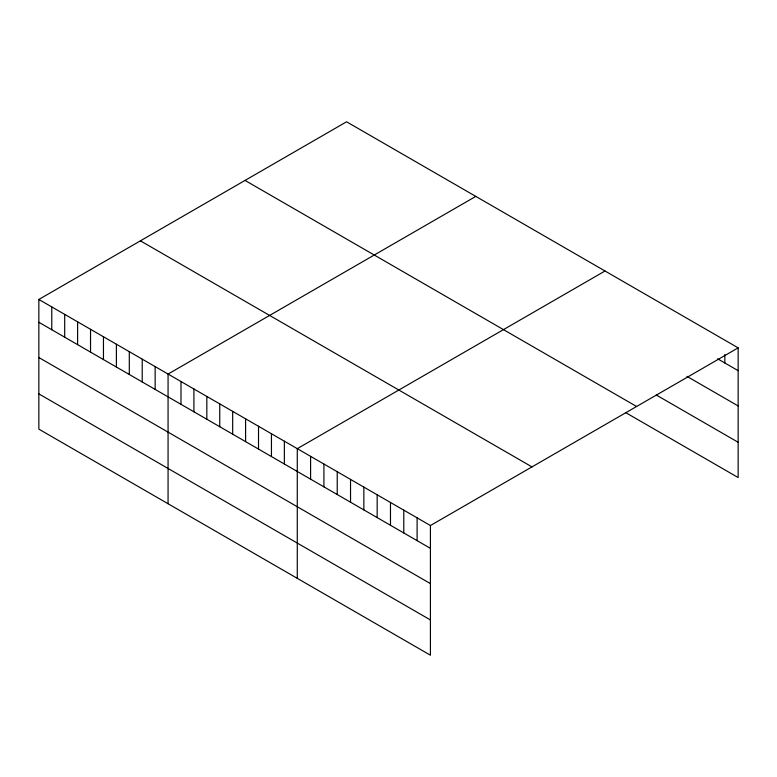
<?xml version="1.0" encoding="UTF-8"?>
<svg xmlns="http://www.w3.org/2000/svg" width="777" height="777" viewBox="0 0 777 777"><rect width="100%" height="100%" fill="white"/><g stroke="black" fill="none" stroke-linecap="round" stroke-linejoin="round"><path stroke-width="1.17" d="M38.85 299.456L430.419 525.534L430.419 655.205L38.85 429.137L38.85 299.456L346.581 121.795L738.15 347.863L738.15 477.544L625.495 412.5M475.796 196.396L168.065 374.067L168.065 503.739M605.021 270.998L297.28 448.669L297.28 578.341M430.419 525.534L738.15 347.863M717.666 358.838L738.15 370.668M686.946 376.369L738.15 405.934M656.225 394.969L738.15 442.268M245.027 180.419L636.596 406.488M140.404 240.831L531.973 466.899M38.85 322.27L430.419 548.339M38.85 357.537L430.419 583.605M38.85 393.871L430.419 619.939M724.834 354.574L724.834 362.985M417.103 517.841L417.103 540.646M403.787 510.159L403.787 532.964M390.481 502.466L390.481 525.271M377.166 494.784L377.166 517.589M363.85 487.101L363.85 509.906M350.534 479.409L350.534 502.214M337.228 471.726L337.228 494.531M323.912 464.034L323.912 486.849M310.596 456.352L310.596 479.156M284.363 441.21L284.363 464.015M271.445 433.741L271.445 456.555M258.518 426.282L258.518 449.087M245.6 418.822L245.6 441.627M232.673 411.363L232.673 434.168M219.755 403.904L219.755 426.709M206.828 396.445L206.828 419.25M193.91 388.986L193.91 411.791M180.992 381.526L180.992 404.331M155.147 366.598L155.147 389.413M142.22 359.139L142.22 381.944M129.303 351.68L129.303 374.485M116.385 344.221L116.385 367.026M103.458 336.762L103.458 359.566M90.54 329.302L90.54 352.107M77.613 321.843L77.613 344.648M64.695 314.384L64.695 337.189M51.768 306.925L51.768 329.73"/></g></svg>
